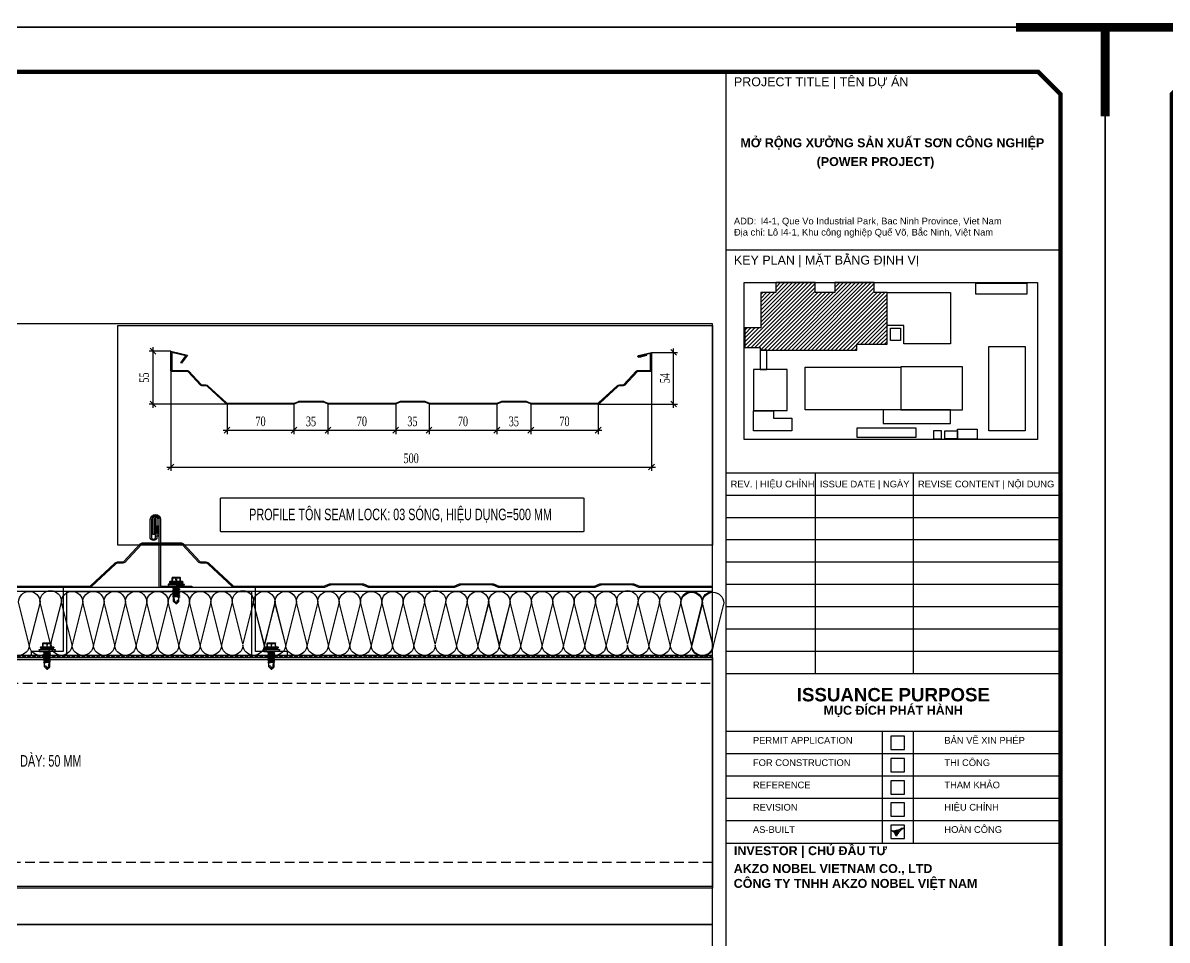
# Model space of a CAD drawing. Header units: inches. Extents: x 340055 to 349452, y -34649 to -30845.
# Drawn here: x 342519.6 to 342817.2, y -31999.9 to -31761.3 of the extents above; entities that cross this region are included whole.
import ezdxf

# ---------------------------------------------------------------- set-up
doc = ezdxf.new("R2010")
doc.units = ezdxf.units.IN
doc.header["$MEASUREMENT"] = 0
doc.linetypes.add('HIDDEN', pattern=[0.375, 0.25, -0.125])
for name, color, linetype in [('3', 3, 'Continuous'), ('FLAT BAR', 1, 'Continuous'), ('NET IN', 3, 'Continuous'), ('STRUCTURE', 1, 'Continuous')]:
    doc.layers.add(name, color=color, linetype=linetype)
for name, color, linetype, lineweight in [('TL-TIILE BLOCK A2$0$TL-TITLE BLOCK - TEXT @ 1', 7, 'Continuous', 25), ('TL-TIILE BLOCK A2$0$TL-TITLE BLOCK 1', 7, 'Continuous', 50), ('TL-TIILE BLOCK A2$0$TL-TITLE BLOCK 2', 7, 'Continuous', 25), ('TL-TITLE BLOCK - TEXT', 7, 'Continuous', 25)]:
    doc.layers.add(name, color=color, linetype=linetype, lineweight=lineweight)
doc.styles.add('ST1', font='times.ttf', dxfattribs={"width": 0.7})
doc.styles.add('ST1H', font='vnshxh.shx', dxfattribs={"width": 0.7})
doc.styles.add('TL-TIILE BLOCK A2$0$MEP-TEXT T.BLOCK 1', font='arial.ttf', dxfattribs={"height": 1.5})
doc.styles.add('TL-TIILE BLOCK A2$0$MEP-TEXT T.BLOCK 2', font='arial.ttf')
doc.styles.add('TL-TIILE BLOCK A2$0$MEP-TEXT T.BLOCK 3', font='arial.ttf', dxfattribs={"height": 3})
doc.dimstyles.new('4', dxfattribs={"dimtxt": 4, "dimasz": 1.5, "dimexe": 1, "dimexo": 0, "dimgap": 1, "dimtad": 1, "dimdec": 0, "dimlfac": 4, "dimzin": 0, "dimdsep": 46, "dimtxsty": 'ST1', "dimblk": 'OBLIQUE', "dimcen": 1, "dimdle": 1, "dimclrd": 8, "dimclre": 8, "dimclrt": 3, "dimadec": 0, "dimazin": 0, "dimtfac": 1, "dimtdec": 0, "dimtix": 1, "dimtmove": 0, "dimatfit": 3, "dimfxl": 0, "dimtolj": 1, "dimtzin": 0, "dimlwd": -1, "dimlwe": -1, "dimarcsym": 0})

# ---------------------------------------------------------------- blocks, each defined once
blk = doc.blocks.new('kt kien truc 1')
at = {"layer": 'TL-TIILE BLOCK A2$0$TL-TITLE BLOCK 2'}
h = blk.add_hatch(color=256, dxfattribs=at)
edge = h.paths.add_edge_path(flags=0)
edge.add_arc((549.21, 238.01), 2.37, 97.4522, 148.1981, ccw=False)
edge.add_arc((550.64, 237.01), 3.77, 117.3555, 155.6928)
edge.add_arc((545.34, 238.03), 1.93, 15.9755, 63.3389)
edge.add_arc((546.04, 238.18), 1.59, 42.9201, 83.7577, ccw=False)
at = {"layer": 'TL-TITLE BLOCK - TEXT', "ltscale": 5}
h = blk.add_hatch(dxfattribs=at)
h.set_pattern_fill('ANSI31', color=252, scale=5)
h.set_pattern_definition([(45, (0.60566, 1.00843), (-0.44194174, 0.44194174), [])])
h.paths.add_polyline_path([(545.12, 360.52), (542.22, 360.52), (542.22, 362.74), (533.38, 362.74), (533.38, 360.49), (529, 360.49), (529, 362.74), (520.15, 362.74), (520.15, 360.49), (516.81, 360.49), (516.81, 352.55), (513.24, 352.56), (513.24, 348.16), (516.7, 348.16), (516.7, 347.6), (538.32, 347.6), (538.32, 348.92), (545.12, 348.92)])
at = {"layer": 'Defpoints', "color": 8, "const_width": 2}
for points in [[(0, 400), (0, 420), (20, 420)], [(594, 400), (594, 420), (574, 420)]]:
    blk.add_lwpolyline(points, dxfattribs=at)
at = {"layer": 'Defpoints', "color": 8}
blk.add_lwpolyline([(0, 0), (594, 0), (594, 420), (0, 420)], close=True, dxfattribs=at)
at = {"layer": 'TL-TIILE BLOCK A2$0$TL-TITLE BLOCK 1', "const_width": 1}
blk.add_lwpolyline([(20, 10), (579, 10), (584, 15), (584, 405), (579, 410), (20, 410), (15, 405), (15, 15)], close=True, dxfattribs=at)
at = {"layer": 'TL-TIILE BLOCK A2$0$TL-TITLE BLOCK 2'}
for p, q in [((509, 410), (509, 10)), ((584, 370), (509, 370)), ((584, 320), (509, 320)), ((584, 320), (509, 320)), ((529, 320), (529, 275)), ((551, 320), (551, 275)), ((584, 315), (509, 315)), ((584, 310), (509, 310)), ((584, 305), (509, 305)), ((584, 300), (509, 300)), ((584, 295), (509, 295)), ((584, 290), (509, 290)), ((584, 285), (509, 285)), ((584, 280), (509, 280)), ((584, 275), (509, 275)), ((584, 262), (509, 262)), ((544, 262), (544, 237)), ((551, 262), (551, 237)), ((584, 257), (509, 257)), ((584, 252), (509, 252)), ((584, 247), (509, 247)), ((584, 242), (509, 242)), ((509, 237), (584, 237))]:
    blk.add_line(p, q, dxfattribs=at)
for points in [[(549, 261), (546, 261), (546, 258), (549, 258)], [(549, 256), (546, 256), (546, 253), (549, 253)], [(549, 251), (546, 251), (546, 248), (549, 248)], [(549, 246), (546, 246), (546, 243), (549, 243)], [(549, 241), (546, 241), (546, 238), (549, 238)]]:
    blk.add_lwpolyline(points, close=True, dxfattribs=at)
for centre, radius, start, end in [((546.04, 238.18), 1.59, 42.9201, 83.7577), ((545.34, 238.03), 1.93, 15.9755, 63.3389), ((550.64, 237.01), 3.77, 117.3555, 155.6928), ((549.21, 238.01), 2.37, 97.4522, 148.1981)]:
    blk.add_arc(centre, radius, start, end, dxfattribs=at)
at = {"layer": 'TL-TITLE BLOCK - TEXT'}
for points in [[(513.08, 362.74), (578.82, 362.74), (578.82, 327.57), (513.08, 327.57)], [(565.02, 362.59), (576.46, 362.59), (576.46, 360.17), (565.02, 360.17)], [(545.92, 352.48), (548.14, 352.48), (548.14, 349.71), (545.92, 349.71)], [(518.14, 347.6), (516.7, 347.6), (516.7, 343.27), (518.14, 343.27)], [(567.94, 348.43), (576.11, 348.43), (576.11, 329.45), (567.94, 329.45)], [(548.22, 334.18), (562.02, 334.18), (562.02, 343.86), (548.22, 343.86)], [(522.74, 343.27), (515.2, 343.27), (515.2, 334.03), (522.74, 334.03)], [(526.77, 343.77), (548.22, 343.77), (548.22, 334.18), (526.77, 334.18)], [(544.26, 331.1), (559.38, 331.1), (559.38, 334.18), (544.26, 334.18)], [(538.4, 330.18), (551.6, 330.18), (551.6, 327.98), (538.4, 327.98)], [(557.33, 329.49), (555.56, 329.49), (555.56, 327.72), (557.33, 327.72)], [(558.07, 329.49), (560.93, 329.49), (560.93, 327.69), (558.07, 327.69)], [(560.93, 329.89), (565.33, 329.89), (565.33, 327.6), (560.93, 327.6)]]:
    blk.add_lwpolyline(points, close=True, dxfattribs=at)
for points in [[(545.12, 360.52), (542.22, 360.52), (542.22, 362.74), (533.38, 362.74), (533.38, 360.49), (529, 360.49), (529, 362.74), (520.15, 362.74), (520.15, 360.49), (516.81, 360.49), (516.81, 352.55), (513.24, 352.56), (513.24, 348.16), (516.7, 348.16), (516.7, 347.6), (538.32, 347.6), (538.32, 348.92), (545.12, 348.92), (545.12, 360.52)], [(545.12, 360.52), (559.34, 360.52), (559.34, 349.03), (548.86, 349.03), (548.86, 353.14), (545.12, 353.14), (545.12, 360.52)], [(515.19, 333.96), (519.69, 333.96), (519.68, 332.29), (523.77, 332.29), (523.77, 329.49), (515.19, 329.49), (515.19, 333.96), (515.19, 333.96)]]:
    blk.add_lwpolyline(points, dxfattribs=at)
at = {"layer": 'TL-TIILE BLOCK A2$0$TL-TITLE BLOCK - TEXT @ 1', "attachment_point": 1}
for s, width, heights, insert, char_height, style in [('PROJECT TITLE | TÊN DỰ ÁN', 66.5482, [0], (510.78, 408.79), 2, 'TL-TIILE BLOCK A2$0$MEP-TEXT T.BLOCK 2'), ('\\pi0.50923;{\\fArial|b1|i0|c0|p34;MỞ RỘNG XƯỞNG SẢN XUẤT SƠN CÔNG NGHIỆP}', 68.8384, [0], (511.72, 395.1), 2, 'TL-TIILE BLOCK A2$0$MEP-TEXT T.BLOCK 3'), ('\\pi0.50924;{\\fArial|b1|i0|c0|p34;(POWER PROJECT)}', 32.1689, [0], (528.82, 390.88), 2, 'TL-TIILE BLOCK A2$0$MEP-TEXT T.BLOCK 3'), ('ADD:^II4-1, Que Vo Industrial Park, Bac Ninh Province, Viet Nam ', 66.5482, [0], (510.78, 377.29), 1.5, 'TL-TIILE BLOCK A2$0$MEP-TEXT T.BLOCK 1'), ('Địa chỉ: Lô I4-1, Khu công nghiệp Quế Võ, Bắc Ninh, Việt Nam', 66.5482, [0], (510.78, 374.79), 1.5, 'TL-TIILE BLOCK A2$0$MEP-TEXT T.BLOCK 1'), ('KEY PLAN | MẶT BẰNG ĐỊNH VỊ', 66.5482, [0], (510.78, 368.79), 2, 'TL-TIILE BLOCK A2$0$MEP-TEXT T.BLOCK 2'), ('REV. | HIỆU CHỈNH', 37.618, [0], (510.04, 318.29), 1.5, 'TL-TIILE BLOCK A2$0$MEP-TEXT T.BLOCK 1'), ('ISSUE DATE | NGÀY', 37.618, [0], (530.04, 318.29), 1.5, 'TL-TIILE BLOCK A2$0$MEP-TEXT T.BLOCK 1'), ('REVISE CONTENT | NỘI DUNG', 37.618, [0], (552.04, 318.29), 1.5, 'TL-TIILE BLOCK A2$0$MEP-TEXT T.BLOCK 1'), ('\\pi11.8638;{\\fArial|b1|i0|c0|p34;ISSUANCE PURPOSE}', 66.5482, [0], (513.01, 271.79), 3, 'TL-TIILE BLOCK A2$0$MEP-TEXT T.BLOCK 3'), ('\\pi17.8812;{\\fArial|b1|i0|c0|p34;MỤC ĐÍCH PHÁT HÀNH}', 66.5482, [0], (513.01, 267.79), 2, 'TL-TIILE BLOCK A2$0$MEP-TEXT T.BLOCK 2'), ('PERMIT APPLICATION ', 44.9946, [0], (515.04, 260.79), 1.5, 'TL-TIILE BLOCK A2$0$MEP-TEXT T.BLOCK 1'), ('BẢN VẼ XIN PHÉP', 44.9946, [0], (557.97, 260.79), 1.5, 'TL-TIILE BLOCK A2$0$MEP-TEXT T.BLOCK 1'), ('FOR CONSTRUCTION', 44.9946, [0], (515.04, 255.79), 1.5, 'TL-TIILE BLOCK A2$0$MEP-TEXT T.BLOCK 1'), ('THI CÔNG', 44.9946, [0], (557.97, 255.79), 1.5, 'TL-TIILE BLOCK A2$0$MEP-TEXT T.BLOCK 1'), ('REFERENCE ', 44.9946, [0], (515.04, 250.79), 1.5, 'TL-TIILE BLOCK A2$0$MEP-TEXT T.BLOCK 1'), ('THAM KHẢO', 44.9946, [0], (557.97, 250.79), 1.5, 'TL-TIILE BLOCK A2$0$MEP-TEXT T.BLOCK 1'), ('REVISION', 44.9946, [1.55], (515.04, 245.79), 1.5, 'TL-TIILE BLOCK A2$0$MEP-TEXT T.BLOCK 1'), ('HIỆU CHỈNH', 44.9946, [1.55], (557.97, 245.79), 1.5, 'TL-TIILE BLOCK A2$0$MEP-TEXT T.BLOCK 1'), ('HOÀN CÔNG', 44.9946, [0], (557.97, 240.79), 1.5, 'TL-TIILE BLOCK A2$0$MEP-TEXT T.BLOCK 1'), ('AS-BUILT ', 44.9946, [0], (515.04, 240.79), 1.5, 'TL-TIILE BLOCK A2$0$MEP-TEXT T.BLOCK 1'), ('{\\fArial|b1|i0|c0|p34;INVESTOR | CHỦ ĐẦU TƯ}', 66.5482, [0], (510.78, 236.29), 2, 'TL-TIILE BLOCK A2$0$MEP-TEXT T.BLOCK 2'), ('\\pi5.64586;{\\fArial|b1|i0|c0|p34;AKZO NOBEL VIETNAM CO., LTD\\PCÔNG TY TNHH AKZO NOBEL VIỆT NAM}', 66.5482, [0], (505.09, 232.29), 2, 'TL-TIILE BLOCK A2$0$MEP-TEXT T.BLOCK 2')]:
    blk.add_mtext_dynamic_manual_height_columns(s, width=width, gutter_width=15, heights=heights, dxfattribs=dict(at, insert=insert, char_height=char_height, style=style))
blk = doc.blocks.new('A$C2213260D')
at = {"color": 9, "ltscale": 0.5}
for points in [[(236.67, 8.33), (235, 1.67), (233.33, 8.33, -1)], [(236.66, 8.46, -1), (240, 8.46), (238.33, 1.8)], [(240, 8.33, -1), (243.33, 8.33), (241.67, 1.67)], [(246.67, 8.33), (245, 1.67), (243.33, 8.33, -1)], [(246.67, 8.33, -1), (250, 8.33), (248.33, 1.67)], [(250, 8.33, -1), (253.33, 8.33), (251.67, 1.67)], [(256.67, 8.33), (255, 1.67), (253.33, 8.33, -1)], [(256.67, 8.33, -1), (260, 8.33), (258.33, 1.67)], [(260, 8.33, -1), (263.33, 8.33), (261.67, 1.67)], [(266.67, 8.33), (265, 1.67), (263.33, 8.33, -1)], [(266.66, 8.46, -1), (270, 8.46), (268.33, 1.8)], [(270, 8.33, -1), (273.33, 8.33), (271.67, 1.67)], [(276.67, 8.33), (275, 1.67), (273.33, 8.33, -1)], [(276.67, 8.33, -1), (280, 8.33), (278.33, 1.67)], [(280, 8.33, -1), (283.33, 8.33), (281.67, 1.67)], [(286.67, 8.33), (285, 1.67), (283.33, 8.33, -1)], [(286.67, 8.33, -1), (290, 8.33), (288.33, 1.67)], [(290, 8.33, -1), (293.33, 8.33), (291.67, 1.67)], [(296.67, 8.33), (295, 1.67), (293.33, 8.33, -1)], [(296.66, 8.46, -1), (300, 8.46), (298.33, 1.8)], [(300, 8.33, -1), (303.33, 8.33), (301.67, 1.67)], [(306.67, 8.33), (305, 1.67), (303.33, 8.33, -1)], [(306.67, 8.33, -1), (310, 8.33), (308.33, 1.67)], [(310, 8.33, -1), (313.33, 8.33), (311.67, 1.67)], [(316.67, 8.33), (315, 1.67), (313.33, 8.33, -1)], [(316.67, 8.33, -1), (320, 8.33), (318.33, 1.67)], [(320, 8.33, -1), (323.33, 8.33), (321.67, 1.67)], [(326.67, 8.33), (325, 1.67), (323.33, 8.33, -1)], [(326.66, 8.46, -1), (330, 8.46), (328.33, 1.8)], [(330, 8.33, -1), (333.33, 8.33), (331.67, 1.67)], [(333.33, 8.33, -1), (336.67, 8.33), (335, 1.67)], [(336.67, 8.2, -1), (340.01, 8.2), (338.34, 1.54)], [(340.01, 8.2, -1), (343.34, 8.2), (341.67, 1.54)]]:
    blk.add_lwpolyline(points, format="xyb", close=True, dxfattribs=at)
for points in [[(240, 0, -0.414214), (238.33, 1.67, -1), (235, 1.67, -1), (231.67, 1.67, -1), (228.33, 1.67)], [(248.33, 1.67, -1), (245, 1.67, -1), (241.67, 1.67, -0.414214), (240, 0, -0.414214)], [(258.33, 1.67, -1), (255, 1.67, -1), (251.67, 1.67, -1), (248.33, 1.67)], [(270, 0, -0.414214), (268.33, 1.67, -1), (265, 1.67, -1), (261.67, 1.67, -1), (258.33, 1.67)], [(278.33, 1.67, -1), (275, 1.67, -1), (271.67, 1.67, -0.414214), (270, 0, -0.414214)], [(288.33, 1.67, -1), (285, 1.67, -1), (281.67, 1.67, -1), (278.33, 1.67)], [(300, 0, -0.414214), (298.33, 1.67, -1), (295, 1.67, -1), (291.67, 1.67, -1), (288.33, 1.67)], [(308.33, 1.67, -1), (305, 1.67, -1), (301.67, 1.67, -0.414214), (300, 0, -0.414214)], [(318.33, 1.67, -1), (315, 1.67, -1), (311.67, 1.67, -1), (308.33, 1.67)], [(330, 0, -0.414214), (328.33, 1.67, -1), (325, 1.67, -1), (321.67, 1.67, -1), (318.33, 1.67)], [(338.33, 1.67, -1), (335, 1.67, -1), (331.67, 1.67, -0.414214), (330, 0, -0.414214)], [(341.67, 1.54, -1), (338.34, 1.54)]]:
    blk.add_lwpolyline(points, format="xyb", dxfattribs=at)
blk = doc.blocks.new('Short_Self_drilling')
at = {"layer": 'STRUCTURE', "color": 1, "linetype": 'Continuous'}
for p, q in [((6.43, 1.74), (-6.43, 1.73)), ((5.14, 3.76), (-5.14, 3.75)), ((-2.57, 2.9), (-5.14, 2.9)), ((-3.43, 3.75), (-3.43, 6.75)), ((3, 7.19), (-3, 7.18)), ((2.57, 2.9), (-2.57, 2.9)), ((-2.14, 2.8), (-2.14, 2.9)), ((6.25, 0), (0, 0)), ((2.15, 2.8), (2.15, 2.9)), ((2.16, -0.5), (2.15, 0.01)), ((5.14, 2.9), (2.57, 2.9)), ((3.43, 3.76), (3.42, 6.76)), ((2.99, -1.17), (-2.7, -0.23)), ((2.99, -2.7), (-2.7, -1.76)), ((2.99, -4.23), (-2.7, -3.28)), ((2.99, -5.75), (-2.7, -4.81)), ((2.99, -7.28), (-2.7, -6.33)), ((-1.91, -7.99), (-2.7, -7.86)), ((-2.14, -1.38), (-2.14, -0.87)), ((-2.14, -2.91), (-2.14, -2.39)), ((-2.14, -4.43), (-2.14, -3.92)), ((-2.13, -5.96), (-2.14, -5.44)), ((-2.14, -12.33), (-2.14, -8.48)), ((-2.13, -7.49), (-2.13, -6.97)), ((3, -8.8), (-1.14, -8.12)), ((2.15, -12.31), (2.15, -9.14)), ((2.16, -2.03), (2.16, -1.51)), ((2.16, -3.55), (2.16, -3.04)), ((2.16, -5.08), (2.16, -4.56)), ((2.16, -6.6), (2.16, -6.09)), ((2.16, -8.13), (2.16, -7.61))]:
    blk.add_line(p, q, dxfattribs=at)
blk.add_lwpolyline([(6.43, 1.31), (6.43, 1.74), (2.14, 2.81), (-2.14, 2.8), (-6.43, 1.73), (-6.43, 1.3)], close=True, dxfattribs=at)
for points in [[(-6.43, 1.3, -0.088869), (-6.25, 0), (0, 0)], [(-0.13, 3.76), (-0.33, 6.23, 0.338878), (-3.14, 6.23), (-3.33, 3.75)], [(3.3, 3.76), (3.1, 6.23, 0.338878), (0.29, 6.23), (0.1, 3.76)], [(-0.08, -14.04), (-1.04, -12.24, -0.148657), (-1.4, -11.2), (-1.95, -7.72, -0.815006), (-1.21, -7.77, 0.150833), (-0.85, -8.68)], [(2.15, -12.31), (0.17, -14.24, -0.333596), (-0.17, -14.24), (-2.14, -12.33)], [(2.15, -12.31), (1.71, -11.7, 0.52242), (0.88, -11.71), (-0.17, -14.24)]]:
    blk.add_lwpolyline(points, format="xyb", dxfattribs=at)
for points in [[(2.99, -1.17), (2.16, -1.51), (-2.14, -0.85), (-2.7, -0.23), (-2.36, 0)], [(2.99, -2.7), (2.16, -3.04), (-2.14, -2.37), (-2.7, -1.76), (-2.14, -1.38), (2.16, -2.03), (2.99, -2.7)], [(2.99, -4.23), (2.16, -4.56), (-2.14, -3.9), (-2.7, -3.28), (-2.14, -2.91), (2.16, -3.55), (2.99, -4.23)], [(2.99, -5.75), (2.16, -6.09), (-2.14, -5.43), (-2.7, -4.81), (-2.14, -4.43), (2.16, -5.08), (2.99, -5.75)], [(2.99, -7.28), (2.16, -7.62), (-2.14, -6.95), (-2.7, -6.33), (-2.13, -5.96), (2.16, -6.6), (2.99, -7.28)], [(-1.82, -8.53), (-2.14, -8.48), (-2.7, -7.86), (-2.13, -7.49), (-1.83, -7.53)], [(-1.26, -7.62), (2.16, -8.13), (3, -8.8)], [(-1.18, 0), (2.16, -0.5), (2.99, -1.17)], [(3, -8.8), (2.16, -9.14), (-0.85, -8.68)]]:
    blk.add_lwpolyline(points, dxfattribs=at)
for centre, radius, start, end in [((-4.99, 3.32), 0.455, 109.79487, 250.26739), ((-3, 6.75), 0.429, 90.03113, 180.03113), ((3, 6.76), 0.429, 0.03113, 90.03113), ((5.07, 3.33), 0.435, 279.72757, 80.33469), ((9.99, 0.17), 3.74, 162.29632, 182.61031)]:
    blk.add_arc(centre, radius, start, end, dxfattribs=at)
blk = doc.blocks.new('A$C5F901649')
at = {"color": 3, "ltscale": 15}
blk.add_lwpolyline([(39.21, 32.56), (34, 32.56, -0.414214), (33.67, 32.9), (33.67, 38.9, 1), (31.67, 38.9), (31.67, 34.1, 0.564916), (32.66, 34.1), (32.66, 36.75), (33, 36.75), (33, 34.1, -0.737932), (31.33, 34.1), (31.33, 38.9, -1), (34, 38.9), (34, 32.9), (39.21, 32.9, -0.207596), (39.94, 32.58), (44.21, 28.01, 0.207596), (44.46, 27.91), (45.82, 27.91, -0.246585), (46.64, 27.48), (52.91, 21.72, 0.246585), (53.18, 21.58), (76.37, 21.58, 0.095415), (76.49, 21.6), (77.92, 22.17, -0.095415), (78.29, 22.24), (86.37, 22.24, -0.095415), (86.74, 22.17), (88.17, 21.6, 0.095415), (88.29, 21.58), (110.2, 21.58, 0.095415), (110.33, 21.6), (111.76, 22.17, -0.095415), (112.13, 22.24), (120.2, 22.24, -0.095415), (120.58, 22.17), (122, 21.6, 0.095415), (122.13, 21.58), (146.7, 21.58, 0.095415), (146.83, 21.6), (148.26, 22.17, -0.095415), (148.63, 22.24), (156.7, 22.24, -0.095415), (157.08, 22.17), (158.5, 21.6, 0.095415), (158.63, 21.58), (181.82, 21.58, 0.246585), (182.09, 21.72), (188.36, 27.48, -0.246585), (189.18, 27.91), (190.54, 27.91, 0.207596), (190.79, 28.01), (195.06, 32.58, -0.207596), (195.79, 32.9), (200, 32.9), (200, 38.91, 1), (199.33, 38.91), (199.33, 34.91, 1), (199.52, 34.91, -0.067331), (199.35, 35.94), (199.35, 37.32), (199.67, 37.32), (199.67, 35.96, 0.039103), (199.86, 34.91, -1), (199, 34.91), (199, 38.91, -1), (200.33, 38.91), (200.33, 32.9, -0.414214), (200, 32.56), (195.79, 32.56, 0.207596), (195.3, 32.35), (191.03, 27.79, -0.207596), (190.54, 27.58), (189.18, 27.58, 0.246585), (188.63, 27.29), (182.36, 21.53, -0.246585), (181.82, 21.24), (158.63, 21.24, -0.095415), (158.38, 21.29), (156.95, 21.86, 0.095415), (156.7, 21.91), (148.63, 21.91, 0.095415), (148.38, 21.86), (146.95, 21.29, -0.095415), (146.7, 21.24), (122.13, 21.24, -0.095415), (121.88, 21.29), (120.45, 21.86, 0.095415), (120.2, 21.91), (112.13, 21.91, 0.095415), (111.88, 21.86), (110.45, 21.29, -0.095415), (110.2, 21.24), (88.29, 21.24, -0.095415), (88.05, 21.29), (86.62, 21.86, 0.095415), (86.37, 21.91), (78.29, 21.91, 0.095415), (78.05, 21.86), (76.62, 21.29, -0.095415), (76.37, 21.24), (53.18, 21.24, -0.246585), (52.63, 21.53), (46.36, 27.29, 0.246585), (45.82, 27.58), (44.46, 27.58, -0.207596), (43.97, 27.79), (39.7, 32.35, 0.207596)], format="xyb", close=True, dxfattribs=at)
at = {"layer": 'FLAT BAR'}
blk.add_lwpolyline([(33.33, 38.9, 1), (32, 38.9), (32, 35.02), (31.67, 35.02), (31.67, 38.9, -1), (33.67, 38.9), (33.67, 32.56), (38.85, 32.56), (38.85, 32.23), (33.67, 32.23), (33.67, 21.58), (41.82, 21.58), (41.82, 21.24), (33.33, 21.24)], format="xyb", close=True, dxfattribs=at)
at = {"layer": 'FLAT BAR', "linetype": 'Continuous'}
blk.add_lwpolyline([(66.67, 4.58), (58.33, 4.58), (58.33, 21.24), (8.33, 21.24), (8.33, 4.58), (0, 4.58), (0, 3.58), (9.33, 3.58), (9.33, 20.24), (57.33, 20.24), (57.33, 3.58), (66.67, 3.58)], close=True, dxfattribs=at)
at = {"color": 1}
for p, xscale, yscale, zscale, rotation in [((37.74, 21.58), 0.3199999990920701, 0.3199999990920701, 0.3199999990920701, 359.9688729036745), ((4.17, 4.58), -0.3200000000824856, 0.3199999998323619, 0.32, 0.03112738804631476), ((62.5, 4.58), -0.3200000000824856, 0.3199999998323619, 0.32, 0.03112738804631476)]:
    blk.add_blockref('Short_Self_drilling', p, dxfattribs=dict(at, xscale=xscale, yscale=yscale, zscale=zscale, rotation=rotation))
blk = doc.blocks.new('_Oblique')
at = {"color": 0, "linetype": 'ByBlock', "lineweight": -2}
blk.add_line((-0.5, -0.5), (0.5, 0.5), dxfattribs=at)
blk = doc.blocks.new('*D135')
at = {"color": 8, "linetype": 'Continuous', "transparency": 16777216}
for p, q in [((324462.97, -36470.96), (324462.97, -36499.36)), ((324587.97, -36470.96), (324587.97, -36499.36)), ((324461.97, -36498.36), (324588.97, -36498.36))]:
    blk.add_line(p, q, dxfattribs=at)
at = {"layer": 'Defpoints', "color": 0, "transparency": 16777216}
for p in [(324462.97, -36470.96), (324587.97, -36470.96), (324587.97, -36498.36)]:
    blk.add_point(p, dxfattribs=at)
at = {"color": 8, "transparency": 16777216, "xscale": 1.5, "yscale": 1.5, "zscale": 1.5, "rotation": 180}
blk.add_blockref('_Oblique', (324462.97, -36498.36), dxfattribs=at)
at = {"color": 8, "transparency": 16777216, "xscale": 1.5, "yscale": 1.5, "zscale": 1.5}
blk.add_blockref('_Oblique', (324587.97, -36498.36), dxfattribs=at)
at = {"color": 3, "transparency": 16777216, "insert": (324525.47, -36496.09), "char_height": 2.5, "attachment_point": 5, "style": 'ST1', "bg_fill": 3, "box_fill_scale": 1.25, "bg_fill_color": 256, "bg_fill_true_color": 13158600, "bg_fill_transparency": 4747188}
blk.add_mtext('\\A1;500', dxfattribs=at)
blk = doc.blocks.new('*D136')
at = {"color": 8, "linetype": 'Continuous', "transparency": 16777216}
for p, q in [((324593.73, -36482.95), (324593.73, -36467.53)), ((324587.97, -36468.53), (324594.73, -36468.53)), ((324574.09, -36481.95), (324594.73, -36481.95))]:
    blk.add_line(p, q, dxfattribs=at)
at = {"layer": 'Defpoints', "color": 0, "transparency": 16777216}
for p in [(324587.97, -36468.53), (324593.73, -36468.53), (324574.09, -36481.95)]:
    blk.add_point(p, dxfattribs=at)
at = {"color": 8, "transparency": 16777216, "xscale": 1.5, "yscale": 1.5, "zscale": 1.5}
for p, rotation in [((324593.73, -36468.53), 90), ((324593.73, -36481.95), 270)]:
    blk.add_blockref('_Oblique', p, dxfattribs=dict(at, rotation=rotation))
at = {"color": 3, "transparency": 16777216, "insert": (324591.46, -36475.24), "char_height": 2.5, "attachment_point": 5, "rotation": 90, "style": 'ST1', "bg_fill": 3, "box_fill_scale": 1.25, "bg_fill_color": 256, "bg_fill_true_color": 13158600, "bg_fill_transparency": 6768316}
blk.add_mtext('\\A1;54', dxfattribs=at)
blk = doc.blocks.new('*D137')
at = {"color": 8, "linetype": 'Continuous', "transparency": 16777216}
for p, q in [((324477.61, -36481.95), (324477.61, -36489.76)), ((324495, -36481.95), (324495, -36489.76)), ((324476.61, -36488.76), (324496, -36488.76))]:
    blk.add_line(p, q, dxfattribs=at)
at = {"layer": 'Defpoints', "color": 0, "transparency": 16777216}
for p in [(324477.61, -36481.95), (324495, -36481.95), (324495, -36488.76)]:
    blk.add_point(p, dxfattribs=at)
at = {"color": 8, "transparency": 16777216, "xscale": 1.5, "yscale": 1.5, "zscale": 1.5, "rotation": 180}
blk.add_blockref('_Oblique', (324477.61, -36488.76), dxfattribs=at)
at = {"color": 8, "transparency": 16777216, "xscale": 1.5, "yscale": 1.5, "zscale": 1.5}
blk.add_blockref('_Oblique', (324495, -36488.76), dxfattribs=at)
at = {"color": 3, "transparency": 16777216, "insert": (324486.31, -36486.48), "char_height": 2.5, "attachment_point": 5, "style": 'ST1', "bg_fill": 3, "box_fill_scale": 1.25, "bg_fill_color": 256, "bg_fill_true_color": 13158600, "bg_fill_transparency": 5703116}
blk.add_mtext('\\A1;70', dxfattribs=at)
blk = doc.blocks.new('*D138')
at = {"color": 8, "linetype": 'Continuous', "transparency": 16777216}
for p, q in [((324495, -36481.95), (324495, -36489.76)), ((324503.85, -36481.94), (324503.85, -36489.76)), ((324494, -36488.76), (324504.85, -36488.76))]:
    blk.add_line(p, q, dxfattribs=at)
at = {"layer": 'Defpoints', "color": 0, "transparency": 16777216}
for p in [(324495, -36481.95), (324503.85, -36481.94), (324503.85, -36488.76)]:
    blk.add_point(p, dxfattribs=at)
at = {"color": 8, "transparency": 16777216, "xscale": 1.5, "yscale": 1.5, "zscale": 1.5, "rotation": 180}
blk.add_blockref('_Oblique', (324495, -36488.76), dxfattribs=at)
at = {"color": 8, "transparency": 16777216, "xscale": 1.5, "yscale": 1.5, "zscale": 1.5}
blk.add_blockref('_Oblique', (324503.85, -36488.76), dxfattribs=at)
at = {"color": 3, "transparency": 16777216, "insert": (324499.43, -36486.48), "char_height": 2.5, "attachment_point": 5, "style": 'ST1', "bg_fill": 3, "box_fill_scale": 1.25, "bg_fill_color": 256, "bg_fill_true_color": 13158600, "bg_fill_transparency": 4743060}
blk.add_mtext('\\A1;35', dxfattribs=at)
blk = doc.blocks.new('*D139')
at = {"color": 8, "linetype": 'Continuous', "transparency": 16777216}
for p, q in [((324503.85, -36481.94), (324503.85, -36489.76)), ((324521.47, -36481.94), (324521.47, -36489.76)), ((324502.85, -36488.76), (324522.47, -36488.76))]:
    blk.add_line(p, q, dxfattribs=at)
at = {"layer": 'Defpoints', "color": 0, "transparency": 16777216}
for p in [(324503.85, -36481.94), (324521.47, -36481.94), (324521.47, -36488.76)]:
    blk.add_point(p, dxfattribs=at)
at = {"color": 8, "transparency": 16777216, "xscale": 1.5, "yscale": 1.5, "zscale": 1.5, "rotation": 180}
blk.add_blockref('_Oblique', (324503.85, -36488.76), dxfattribs=at)
at = {"color": 8, "transparency": 16777216, "xscale": 1.5, "yscale": 1.5, "zscale": 1.5}
blk.add_blockref('_Oblique', (324521.47, -36488.76), dxfattribs=at)
at = {"color": 3, "transparency": 16777216, "insert": (324512.66, -36486.48), "char_height": 2.5, "attachment_point": 5, "style": 'ST1', "bg_fill": 3, "box_fill_scale": 1.25, "bg_fill_color": 256, "bg_fill_true_color": 13158600, "bg_fill_transparency": 0}
blk.add_mtext('\\A1;70', dxfattribs=at)
blk = doc.blocks.new('*D140')
at = {"color": 8, "linetype": 'Continuous', "transparency": 16777216}
for p, q in [((324521.47, -36481.94), (324521.47, -36489.76)), ((324530.14, -36481.91), (324530.14, -36489.76)), ((324520.47, -36488.76), (324531.14, -36488.76))]:
    blk.add_line(p, q, dxfattribs=at)
at = {"layer": 'Defpoints', "color": 0, "transparency": 16777216}
for p in [(324521.47, -36481.94), (324530.14, -36481.91), (324530.14, -36488.76)]:
    blk.add_point(p, dxfattribs=at)
at = {"color": 8, "transparency": 16777216, "xscale": 1.5, "yscale": 1.5, "zscale": 1.5, "rotation": 180}
blk.add_blockref('_Oblique', (324521.47, -36488.76), dxfattribs=at)
at = {"color": 8, "transparency": 16777216, "xscale": 1.5, "yscale": 1.5, "zscale": 1.5}
blk.add_blockref('_Oblique', (324530.14, -36488.76), dxfattribs=at)
at = {"color": 3, "transparency": 16777216, "insert": (324525.8, -36486.48), "char_height": 2.5, "attachment_point": 5, "style": 'ST1', "bg_fill": 3, "box_fill_scale": 1.25, "bg_fill_color": 256, "bg_fill_true_color": 13158600, "bg_fill_transparency": 10325264}
blk.add_mtext('\\A1;35', dxfattribs=at)
blk = doc.blocks.new('*D141')
at = {"color": 8, "linetype": 'Continuous', "transparency": 16777216}
for p, q in [((324530.14, -36481.91), (324530.14, -36489.76)), ((324547.75, -36481.95), (324547.75, -36489.76)), ((324529.14, -36488.76), (324548.75, -36488.76))]:
    blk.add_line(p, q, dxfattribs=at)
at = {"layer": 'Defpoints', "color": 0, "transparency": 16777216}
for p in [(324530.14, -36481.91), (324547.75, -36481.95), (324547.75, -36488.76)]:
    blk.add_point(p, dxfattribs=at)
at = {"color": 8, "transparency": 16777216, "xscale": 1.5, "yscale": 1.5, "zscale": 1.5, "rotation": 180}
blk.add_blockref('_Oblique', (324530.14, -36488.76), dxfattribs=at)
at = {"color": 8, "transparency": 16777216, "xscale": 1.5, "yscale": 1.5, "zscale": 1.5}
blk.add_blockref('_Oblique', (324547.75, -36488.76), dxfattribs=at)
at = {"color": 3, "transparency": 16777216, "insert": (324538.94, -36486.48), "char_height": 2.5, "attachment_point": 5, "style": 'ST1', "bg_fill": 3, "box_fill_scale": 1.25, "bg_fill_color": 256, "bg_fill_true_color": 13158600, "bg_fill_transparency": 4747188}
blk.add_mtext('\\A1;70', dxfattribs=at)
blk = doc.blocks.new('*D142')
at = {"color": 8, "linetype": 'Continuous', "transparency": 16777216}
for p, q in [((324547.75, -36481.95), (324547.75, -36489.76)), ((324556.6, -36481.94), (324556.6, -36489.76)), ((324546.75, -36488.76), (324557.6, -36488.76))]:
    blk.add_line(p, q, dxfattribs=at)
at = {"layer": 'Defpoints', "color": 0, "transparency": 16777216}
for p in [(324547.75, -36481.95), (324556.6, -36481.94), (324556.6, -36488.76)]:
    blk.add_point(p, dxfattribs=at)
at = {"color": 8, "transparency": 16777216, "xscale": 1.5, "yscale": 1.5, "zscale": 1.5, "rotation": 180}
blk.add_blockref('_Oblique', (324547.75, -36488.76), dxfattribs=at)
at = {"color": 8, "transparency": 16777216, "xscale": 1.5, "yscale": 1.5, "zscale": 1.5}
blk.add_blockref('_Oblique', (324556.6, -36488.76), dxfattribs=at)
at = {"color": 3, "transparency": 16777216, "insert": (324552.18, -36486.48), "char_height": 2.5, "attachment_point": 5, "style": 'ST1', "bg_fill": 3, "box_fill_scale": 1.25, "bg_fill_color": 256, "bg_fill_true_color": 13158600, "bg_fill_transparency": 6031548}
blk.add_mtext('\\A1;35', dxfattribs=at)
blk = doc.blocks.new('*D143')
at = {"color": 8, "linetype": 'Continuous', "transparency": 16777216}
for p, q in [((324556.6, -36481.94), (324556.6, -36489.76)), ((324574.09, -36481.95), (324574.09, -36489.76)), ((324555.6, -36488.76), (324575.09, -36488.76))]:
    blk.add_line(p, q, dxfattribs=at)
at = {"layer": 'Defpoints', "color": 0, "transparency": 16777216}
for p in [(324556.6, -36481.94), (324574.09, -36481.95), (324574.09, -36488.76)]:
    blk.add_point(p, dxfattribs=at)
at = {"color": 8, "transparency": 16777216, "xscale": 1.5, "yscale": 1.5, "zscale": 1.5, "rotation": 180}
blk.add_blockref('_Oblique', (324556.6, -36488.76), dxfattribs=at)
at = {"color": 8, "transparency": 16777216, "xscale": 1.5, "yscale": 1.5, "zscale": 1.5}
blk.add_blockref('_Oblique', (324574.09, -36488.76), dxfattribs=at)
at = {"color": 3, "transparency": 16777216, "insert": (324565.34, -36486.48), "char_height": 2.5, "attachment_point": 5, "style": 'ST1', "bg_fill": 3, "box_fill_scale": 1.25, "bg_fill_color": 256, "bg_fill_true_color": 13158600, "bg_fill_transparency": 5586604}
blk.add_mtext('\\A1;70', dxfattribs=at)
blk = doc.blocks.new('*D144')
at = {"color": 8, "linetype": 'Continuous', "transparency": 16777216}
for p, q in [((324458.32, -36467.2), (324458.32, -36482.95)), ((324462.97, -36468.2), (324457.32, -36468.2)), ((324477.61, -36481.95), (324457.32, -36481.95))]:
    blk.add_line(p, q, dxfattribs=at)
at = {"layer": 'Defpoints', "color": 0, "transparency": 16777216}
for p in [(324462.97, -36468.2), (324458.32, -36481.95), (324477.61, -36481.95)]:
    blk.add_point(p, dxfattribs=at)
at = {"color": 8, "transparency": 16777216, "xscale": 1.5, "yscale": 1.5, "zscale": 1.5}
for p, rotation in [((324458.32, -36468.2), 90), ((324458.32, -36481.95), 270)]:
    blk.add_blockref('_Oblique', p, dxfattribs=dict(at, rotation=rotation))
at = {"color": 3, "transparency": 16777216, "insert": (324456.05, -36475.08), "char_height": 2.5, "attachment_point": 5, "rotation": 90, "style": 'ST1', "bg_fill": 3, "box_fill_scale": 1.25, "bg_fill_color": 256, "bg_fill_true_color": 13158600, "bg_fill_transparency": 6860060}
blk.add_mtext('\\A1;55', dxfattribs=at)
blk = doc.blocks.new('A$C2D12074D')
at = {"color": 3, "ltscale": 15}
blk.add_lwpolyline([(13.98, 45.44), (17.89, 45.44, -0.207596), (18.44, 45.2), (21.64, 41.78, 0.207596), (21.83, 41.7), (22.85, 41.7, -0.246585), (23.46, 41.37), (28.17, 37.05, 0.246585), (28.37, 36.95), (45.76, 36.95, 0.095415), (45.86, 36.96), (46.93, 37.39, -0.095415), (47.2, 37.45), (53.26, 37.45, -0.095415), (53.54, 37.39), (54.61, 36.96, 0.095415), (54.7, 36.95), (72.14, 36.95, 0.095415), (72.23, 36.96), (73.3, 37.39, -0.095415), (73.58, 37.45), (79.64, 37.45, -0.095415), (79.92, 37.39), (80.99, 36.96, 0.095415), (81.08, 36.95), (98.51, 36.95, 0.095415), (98.61, 36.96), (99.68, 37.39, -0.095415), (99.95, 37.45), (106.01, 37.45, -0.095415), (106.29, 37.39), (107.36, 36.96, 0.095415), (107.45, 36.95), (124.85, 36.95, 0.246585), (125.05, 37.05), (129.75, 41.37, -0.246585), (130.37, 41.7), (131.39, 41.7, 0.207596), (131.57, 41.78), (134.78, 45.2, -0.207596), (135.33, 45.44), (138.48, 45.44), (138.48, 49.8), (135.44, 49.1, 1), (135.45, 49.08), (137.35, 49.52), (137.4, 49.28), (135.5, 48.84, -1), (135.38, 49.35), (138.73, 50.12), (138.73, 45.44, -0.414214), (138.48, 45.19), (135.33, 45.19, 0.207596), (134.96, 45.03), (131.76, 41.6, -0.207596), (131.39, 41.45), (130.37, 41.45, 0.246585), (129.96, 41.23), (125.26, 36.91, -0.246585), (124.85, 36.7), (107.45, 36.7, -0.095415), (107.27, 36.73), (106.2, 37.16, 0.095415), (106.01, 37.2), (99.95, 37.2, 0.095415), (99.77, 37.16), (98.7, 36.73, -0.095415), (98.51, 36.7), (81.08, 36.7, -0.095415), (80.89, 36.73), (79.82, 37.16, 0.095415), (79.64, 37.2), (73.58, 37.2, 0.095415), (73.39, 37.16), (72.32, 36.73, -0.095415), (72.14, 36.7), (54.7, 36.7, -0.095415), (54.52, 36.73), (53.45, 37.16, 0.095415), (53.26, 37.2), (47.2, 37.2, 0.095415), (47.02, 37.16), (45.95, 36.73, -0.095415), (45.76, 36.7), (28.37, 36.7, -0.246585), (27.96, 36.91), (23.26, 41.23, 0.246585), (22.85, 41.45), (21.83, 41.45, -0.207596), (21.46, 41.6), (18.26, 45.03, 0.207596), (17.89, 45.19), (13.98, 45.19, -0.414214), (13.73, 45.44), (13.73, 50.45), (18.06, 49.39), (16.51, 47.3), (16.3, 47.45), (17.63, 49.24), (13.98, 50.13), (13.98, 45.44)], format="xyb", dxfattribs=at)
at = {"layer": '3', "insert": (73.48, 7.65), "char_height": 3, "attachment_point": 5, "style": 'ST1H', "bg_fill": 2}
blk.add_mtext('\\A1;profile t¤n seam lock: 03 sãng, hiÖu dông=500 mm', dxfattribs=at)
at = {"color": 1, "true_color": 0xfa0515}
blk.add_lwpolyline([(26.83, 12.29), (120.94, 12.29, -0.414214), (121.12, 12.11), (121.12, 3.65, -0.414214), (120.94, 3.47), (26.83, 3.47, -0.414214), (26.65, 3.65), (26.65, 12.11, -0.414214)], format="xyb", close=True, dxfattribs=at)
at = {"color": 2}
dim = blk.add_linear_dim(base=(138.73, 20.28), p1=(13.73, 47.69), p2=(138.73, 47.69), dimstyle='4', dxfattribs=at)
dim.commit()
dim.dimension.update_dxf_attribs({"geometry": '*D135', "text_midpoint": (76.23, 22.55), "insert": (-324449.24, 36518.65)})
dim = blk.add_linear_dim(base=(144.49, 50.12), p1=(124.85, 36.7), p2=(138.73, 50.12), angle=90, dimstyle='4', dxfattribs=at)
dim.commit()
dim.dimension.update_dxf_attribs({"geometry": '*D136', "text_midpoint": (142.21, 43.41), "insert": (-324449.24, 36518.65)})
dim = blk.add_linear_dim(base=(45.76, 29.89), p1=(28.37, 36.7), p2=(45.76, 36.7), dimstyle='4', dxfattribs=at)
dim.commit()
dim.dimension.update_dxf_attribs({"geometry": '*D137', "text_midpoint": (37.07, 32.17), "insert": (-324449.24, 36518.65)})
dim = blk.add_linear_dim(base=(54.61, 29.89), p1=(45.76, 36.7), p2=(54.61, 36.7), dimstyle='4', dxfattribs=at)
dim.commit()
dim.dimension.update_dxf_attribs({"geometry": '*D138', "text_midpoint": (50.19, 32.16), "insert": (-324449.24, 36518.65)})
dim = blk.add_linear_dim(base=(72.23, 29.89), p1=(54.61, 36.7), p2=(72.23, 36.7), dimstyle='4', dxfattribs=at)
dim.commit()
dim.dimension.update_dxf_attribs({"geometry": '*D139', "text_midpoint": (63.42, 32.17), "insert": (-324449.24, 36518.65)})
dim = blk.add_linear_dim(base=(80.89, 29.89), p1=(72.23, 36.7), p2=(80.89, 36.73), dimstyle='4', dxfattribs=at)
dim.commit()
dim.dimension.update_dxf_attribs({"geometry": '*D140', "text_midpoint": (76.56, 32.16), "insert": (-324449.24, 36518.65)})
dim = blk.add_linear_dim(base=(98.51, 29.89), p1=(80.89, 36.73), p2=(98.51, 36.7), dimstyle='4', dxfattribs=at)
dim.commit()
dim.dimension.update_dxf_attribs({"geometry": '*D141', "text_midpoint": (89.7, 32.17), "insert": (-324449.24, 36518.65)})
dim = blk.add_linear_dim(base=(107.36, 29.89), p1=(98.51, 36.7), p2=(107.36, 36.7), dimstyle='4', dxfattribs=at)
dim.commit()
dim.dimension.update_dxf_attribs({"geometry": '*D142', "text_midpoint": (102.94, 32.16), "insert": (-324449.24, 36518.65)})
dim = blk.add_linear_dim(base=(124.85, 29.89), p1=(107.36, 36.7), p2=(124.85, 36.7), dimstyle='4', dxfattribs=at)
dim.commit()
dim.dimension.update_dxf_attribs({"geometry": '*D143', "text_midpoint": (116.1, 32.17), "insert": (-324449.24, 36518.65)})
at = {"color": 8}
blk.add_lwpolyline([(0, 57.12), (154.61, 57.12), (154.61, 0), (0, 0)], close=True, dxfattribs=at)
at = {"color": 2}
dim = blk.add_linear_dim(base=(9.08, 36.7), p1=(13.73, 50.45), p2=(28.37, 36.7), angle=90, dimstyle='4', dxfattribs=at)
dim.commit()
dim.dimension.update_dxf_attribs({"geometry": '*D144', "text_midpoint": (6.81, 43.57), "insert": (-324449.24, 36518.65)})

msp = doc.modelspace()

# ---------------------------------------------------------------- hatches: boundary and pattern name
at = {"true_color": 0xf2ee0d}
h = msp.add_hatch(dxfattribs=at)
h.set_pattern_fill('ANSI37,_O', color=2, scale=7.272727, angle=-11.415779)
h.set_pattern_definition([(45.00416636, (-248501.4273, 33748.3157), (-0.642871089, 0.6427776007), []), (135.00416636, (-248501.4273, 33748.3157), (-0.6427776007, -0.642871089), [])])
h.paths.add_polyline_path([(342698.9623, -31926.393), (342698.9623, -31925.8292), (342129.6243, -31925.8292), (342129.6243, -31926.393)])

# ---------------------------------------------------------------- linework, layer by layer
at = {"color": 8}
for points in [[(342247.4871, -31995.7838), (342698.9623, -31995.7838), (342698.9623, -31839.5824), (342129.6243, -31839.5824), (342129.6243, -31995.7838)], [(342129.6243, -31995.7838), (342129.6243, -32191.1622), (342698.9623, -32191.1622), (342698.9623, -31995.7838), (342247.4871, -31995.7838)]]:
    msp.add_lwpolyline(points, dxfattribs=at)
at = {"color": 3, "ltscale": 15}
msp.add_lwpolyline([(342698.9623, -31908.1622), (342680.0465, -31908.1622, -0.09541457), (342679.7989, -31908.1146), (342678.3707, -31907.5433, 0.09541457), (342678.1231, -31907.4956), (342670.0465, -31907.4956, 0.09541457), (342669.7989, -31907.5433), (342668.3707, -31908.1146, -0.09541457), (342668.1231, -31908.1622), (342643.5465, -31908.1622, -0.09541457), (342643.2989, -31908.1146), (342641.8707, -31907.5433, 0.09541457), (342641.6231, -31907.4956), (342633.5465, -31907.4956, 0.09541457), (342633.2989, -31907.5433), (342631.8707, -31908.1146, -0.09541457), (342631.6231, -31908.1622), (342609.7132, -31908.1622, -0.09541457), (342609.4656, -31908.1146), (342608.0373, -31907.5433, 0.09541457), (342607.7897, -31907.4956), (342599.7132, -31907.4956, 0.09541457), (342599.4656, -31907.5433), (342598.0373, -31908.1146, -0.09541457), (342597.7897, -31908.1622), (342574.6015, -31908.1622, -0.24658476), (342574.0527, -31907.8741), (342567.7835, -31902.1171, 0.24658476), (342567.2347, -31901.8289), (342565.8741, -31901.8289, -0.20759646), (342565.3872, -31901.6177), (342561.1157, -31897.0513, 0.20759646), (342560.6289, -31896.84), (342555.4181, -31896.84, -0.41421356), (342555.0848, -31896.5067), (342555.0848, -31890.4997, 1), (342553.0848, -31890.4997), (342553.0848, -31895.3075, 0.564916), (342554.0762, -31895.3075), (342554.0762, -31892.6538), (342554.416, -31892.6538), (342554.416, -31895.3075, -0.73793199), (342552.7536, -31895.3075), (342552.7515, -31890.4997, -1), (342555.4181, -31890.4997), (342555.4181, -31896.5067), (342560.6289, -31896.5067, -0.20759646), (342561.3592, -31896.8236), (342565.6306, -31901.39, 0.20759646), (342565.8741, -31901.4956), (342567.2347, -31901.4956, -0.24658476), (342568.0579, -31901.9278), (342574.3271, -31907.6848, 0.24658476), (342574.6015, -31907.8289), (342597.7897, -31907.8289, 0.09541457), (342597.9135, -31907.8051), (342599.3418, -31907.2338, -0.09541457), (342599.7132, -31907.1622), (342607.7897, -31907.1622, -0.09541457), (342608.1611, -31907.2338), (342609.5894, -31907.8051, 0.09541457), (342609.7132, -31907.8289), (342631.6231, -31907.8289, 0.09541457), (342631.7469, -31907.8051), (342633.1751, -31907.2338, -0.09541457), (342633.5465, -31907.1622), (342641.6231, -31907.1622, -0.09541457), (342641.9945, -31907.2338), (342643.4227, -31907.8051, 0.09541457), (342643.5465, -31907.8289), (342668.1231, -31907.8289, 0.09541457), (342668.2469, -31907.8051), (342669.6751, -31907.2338, -0.09541457), (342670.0465, -31907.1622), (342678.1231, -31907.1622, -0.09541457), (342678.4945, -31907.2338), (342679.9227, -31907.8051, 0.09541457), (342680.0465, -31907.8289), (342698.9623, -31907.8289)], format="xyb", dxfattribs=at)
at = {"color": 8}
msp.add_lwpolyline([(342129.6243, -31909.1625), (342129.6243, -31925.8292), (342698.9623, -31925.8292), (342698.9623, -31909.1625)], close=True, dxfattribs=at)
at = {"color": 9, "ltscale": 0.5}
for points in [[(342579.6243, -31911.9403, -1), (342585.1799, -31911.9403), (342582.4021, -31923.0514)], [(342590.7354, -31911.9403), (342587.9577, -31923.0514), (342585.1799, -31911.9403, -1)], [(342590.7354, -31911.9403, -1), (342596.291, -31911.9403), (342593.5132, -31923.0514)], [(342596.291, -31911.9403, -1), (342601.8465, -31911.9403), (342599.0688, -31923.0514)], [(342607.4021, -31911.9403), (342604.6243, -31923.0514), (342601.8465, -31911.9403, -1)], [(342607.4021, -31911.9403, -1), (342612.9577, -31911.9403), (342610.1799, -31923.0514)], [(342612.9577, -31911.9403, -1), (342618.5132, -31911.9403), (342615.7354, -31923.0514)], [(342624.0688, -31911.9403), (342621.291, -31923.0514), (342618.5132, -31911.9403, -1)], [(342624.0603, -31911.7236, -1), (342629.6159, -31911.7236), (342626.8381, -31922.8347)], [(342629.6243, -31911.9403, -1), (342635.1799, -31911.9403), (342632.4021, -31923.0514)], [(342640.7354, -31911.9403), (342637.9577, -31923.0514), (342635.1799, -31911.9403, -1)], [(342640.7354, -31911.9403, -1), (342646.291, -31911.9403), (342643.5132, -31923.0514)], [(342646.291, -31911.9403, -1), (342651.8465, -31911.9403), (342649.0688, -31923.0514)], [(342657.4021, -31911.9403), (342654.6243, -31923.0514), (342651.8465, -31911.9403, -1)], [(342657.4021, -31911.9403, -1), (342662.9577, -31911.9403), (342660.1799, -31923.0514)], [(342662.9577, -31911.9403, -1), (342668.5132, -31911.9403), (342665.7354, -31923.0514)], [(342674.0688, -31911.9403), (342671.291, -31923.0514), (342668.5132, -31911.9403, -1)], [(342674.0603, -31911.7236, -1), (342679.6159, -31911.7236), (342676.8381, -31922.8347)], [(342679.6243, -31911.9403, -1), (342685.1799, -31911.9403), (342682.4021, -31923.0514)], [(342690.7354, -31911.9403), (342687.9577, -31923.0514), (342685.1799, -31911.9403, -1)], [(342690.7354, -31911.9403, -1), (342696.291, -31911.9403), (342693.5132, -31923.0514)]]:
    msp.add_lwpolyline(points, format="xyb", close=True, dxfattribs=at)
for points in [[(342698.9623, -31922.6253), (342696.291, -31911.9403, -0.40302379), (342698.9623, -31909.1645, -0.40302379)], [(342593.5132, -31923.0514, -1), (342587.9577, -31923.0514, -1), (342582.4021, -31923.0514, -0.41421356), (342579.6243, -31925.8292, -0.41421356)], [(342610.1799, -31923.0514, -1), (342604.6243, -31923.0514, -1), (342599.0688, -31923.0514, -1), (342593.5132, -31923.0514)], [(342629.6243, -31925.8292, -0.41421356), (342626.8465, -31923.0514, -1), (342621.291, -31923.0514, -1), (342615.7354, -31923.0514, -1), (342610.1799, -31923.0514)], [(342643.5132, -31923.0514, -1), (342637.9577, -31923.0514, -1), (342632.4021, -31923.0514, -0.41421356), (342629.6243, -31925.8292, -0.41421356)], [(342660.1799, -31923.0514, -1), (342654.6243, -31923.0514, -1), (342649.0688, -31923.0514, -1), (342643.5132, -31923.0514)], [(342679.6243, -31925.8292, -0.41421356), (342676.8465, -31923.0514, -1), (342671.291, -31923.0514, -1), (342665.7354, -31923.0514, -1), (342660.1799, -31923.0514)], [(342693.5132, -31923.0514, -1), (342687.9577, -31923.0514, -1), (342682.4021, -31923.0514, -0.41421356), (342679.6243, -31925.8292, -0.41421356)], [(342698.9623, -31923.8132, -0.86991408), (342693.5132, -31923.0514)]]:
    msp.add_lwpolyline(points, format="xyb", dxfattribs=at)
at = {"color": 2, "true_color": 0xf2ee0d}
msp.add_lwpolyline([(342698.9623, -31926.393), (342698.9623, -31925.8292), (342129.6243, -31925.8292), (342129.6243, -31926.393), (342698.9623, -31926.393)], dxfattribs=at)
at = {"color": 94}
for points in [[(342129.6243, -31986.393), (342129.6243, -31926.393), (342698.9623, -31926.393), (342698.9623, -31986.393), (342247.4871, -31986.393)], [(342129.6243, -31926.893), (342698.9623, -31926.893)], [(342698.9623, -31985.893), (342247.4871, -31985.893)]]:
    msp.add_lwpolyline(points, dxfattribs=at)
at = {"color": 94, "linetype": 'HIDDEN', "ltscale": 10}
for points in [[(342129.6243, -31933.0597), (342698.9623, -31933.0597)], [(342698.9623, -31979.7264), (342247.4871, -31979.7264)]]:
    msp.add_lwpolyline(points, dxfattribs=at)
at = {"layer": 'FLAT BAR'}
msp.add_lwpolyline([(342555.0848, -31890.4999, 1), (342553.7515, -31890.4999), (342553.7515, -31894.3822), (342553.4181, -31894.3822), (342553.4181, -31890.4999, -1), (342555.4181, -31890.4999), (342555.4181, -31896.8403), (342560.5975, -31896.8403), (342560.5975, -31897.1736), (342555.4181, -31897.1736), (342555.4181, -31907.8292), (342563.5754, -31907.8292), (342563.5754, -31908.1625), (342555.0848, -31908.1625)], format="xyb", close=True, dxfattribs=at)
at = {"layer": 'FLAT BAR', "linetype": 'Continuous'}
msp.add_lwpolyline([(342588.4181, -31924.8292), (342580.0848, -31924.8292), (342580.0848, -31908.1625), (342530.0848, -31908.1625), (342530.0848, -31924.8292), (342521.7515, -31924.8292), (342521.7515, -31925.8292), (342531.0848, -31925.8292), (342531.0848, -31909.1625), (342579.0848, -31909.1625), (342579.0848, -31925.8292), (342588.4181, -31925.8292)], close=True, dxfattribs=at)
at = {"layer": 'NET IN'}
msp.add_lwpolyline([(342801.0108, -31762.4377), (343489.7906, -31762.4377), (343489.7906, -32249.0382), (342801.0108, -32249.0382)], close=True, dxfattribs=at)

# ---------------------------------------------------------------- block references
at = {"color": 8}
msp.add_blockref('A$C5F901649', (342355.0853, -31929.4042), dxfattribs=at)
at = {"color": 1}
for p, xscale, yscale, zscale, rotation in [((342559.4968, -31907.8292), 0.3199999990920701, 0.3199999990920701, 0.3199999990920701, 359.9688729036745), ((342525.9181, -31924.8292), -0.3200000000824856, 0.3199999998323619, 0.32, 0.03112738804631476), ((342584.2515, -31924.8292), -0.3200000000824856, 0.3199999998323619, 0.32, 0.03112738804631476)]:
    msp.add_blockref('Short_Self_drilling', p, dxfattribs=dict(at, xscale=xscale, yscale=yscale, zscale=zscale, rotation=rotation))
at = {"color": 8, "xscale": 1.666666666656965, "yscale": 1.666666666656965, "zscale": 1.666666666656965}
msp.add_blockref('A$C2213260D', (342129.6242, -31925.8292), dxfattribs=at)
at = {"layer": '3', "xscale": 1.159562065285868, "yscale": 1.159562065285868, "zscale": 1.159562065285868}
for p in [(342112.2309, -32249.4537), (342801.0108, -32249.4537)]:
    msp.add_blockref('kt kien truc 1', p, dxfattribs=at)

# ---------------------------------------------------------------- next in the draw order: block references
at = {"color": 2}
msp.add_blockref('A$C2D12074D', (342544.3492, -31897.1224), dxfattribs=at)

# ---------------------------------------------------------------- next in the draw order: texts
at = {"layer": '3', "insert": (342445.8953, -31961.0899), "char_height": 3, "attachment_point": 4, "style": 'ST1H', "bg_fill": 2}
msp.add_mtext('\\A1;C¸CH NHIÖT M¸I: ROCKWOOL, tû träng: 40 kg/m3, dµy: 50 mm\\PB¹T CHÞU LùC( MµNG NH¤M+SîI DÖT HDPE) +\\PL¦íI INOX 304, SîI=1.0 MM\\P ', dxfattribs=at)

# ---------------------------------------------------------------- next in the draw order: linework, layer by layer
at = {"layer": 'NET IN'}
msp.add_lwpolyline([(342112.2309, -31762.4377), (342801.0108, -31762.4377), (342801.0108, -32249.0382), (342112.2309, -32249.0382)], close=True, dxfattribs=at)

doc.saveas('drawing.dxf')
